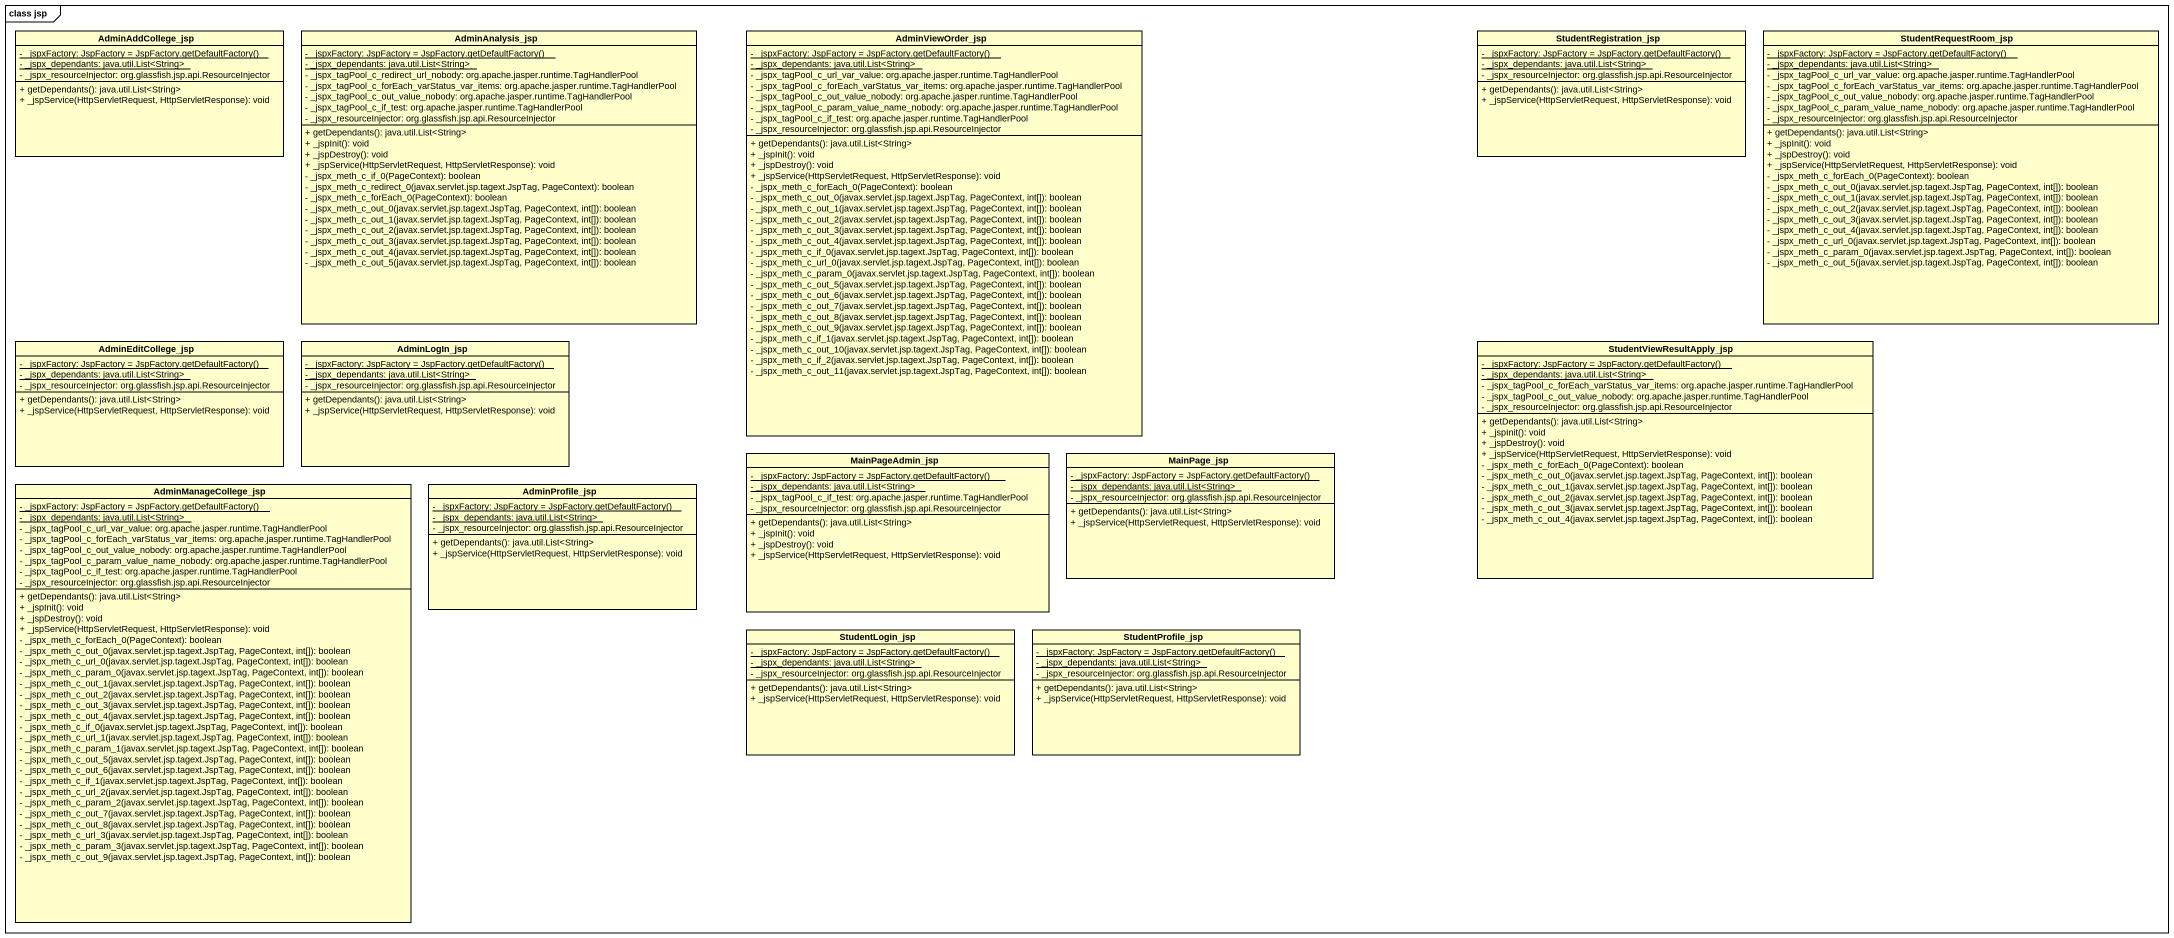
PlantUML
@startuml
mainframe class jsp
hide circle
hide empty members
skinparam classAttributeIconSize 0
class AdminAddCollege_jsp {
  {static} {field} - _jspxFactory: JspFactory = JspFactory.getDefaultFactory()
  {static} - _jspx_dependants: java.util.List<String>
  - _jspx_resourceInjector: org.glassfish.jsp.api.ResourceInjector
  + getDependants(): java.util.List<String>
  + _jspService(HttpServletRequest, HttpServletResponse): void
}
class AdminAnalysis_jsp {
  {static} {field} - _jspxFactory: JspFactory = JspFactory.getDefaultFactory()
  {static} - _jspx_dependants: java.util.List<String>
  - _jspx_tagPool_c_redirect_url_nobody: org.apache.jasper.runtime.TagHandlerPool
  - _jspx_tagPool_c_forEach_varStatus_var_items: org.apache.jasper.runtime.TagHandlerPool
  - _jspx_tagPool_c_out_value_nobody: org.apache.jasper.runtime.TagHandlerPool
  - _jspx_tagPool_c_if_test: org.apache.jasper.runtime.TagHandlerPool
  - _jspx_resourceInjector: org.glassfish.jsp.api.ResourceInjector
  + getDependants(): java.util.List<String>
  + _jspInit(): void
  + _jspDestroy(): void
  + _jspService(HttpServletRequest, HttpServletResponse): void
  - _jspx_meth_c_if_0(PageContext): boolean
  - _jspx_meth_c_redirect_0(javax.servlet.jsp.tagext.JspTag, PageContext): boolean
  - _jspx_meth_c_forEach_0(PageContext): boolean
  - _jspx_meth_c_out_0(javax.servlet.jsp.tagext.JspTag, PageContext, int[]): boolean
  - _jspx_meth_c_out_1(javax.servlet.jsp.tagext.JspTag, PageContext, int[]): boolean
  - _jspx_meth_c_out_2(javax.servlet.jsp.tagext.JspTag, PageContext, int[]): boolean
  - _jspx_meth_c_out_3(javax.servlet.jsp.tagext.JspTag, PageContext, int[]): boolean
  - _jspx_meth_c_out_4(javax.servlet.jsp.tagext.JspTag, PageContext, int[]): boolean
  - _jspx_meth_c_out_5(javax.servlet.jsp.tagext.JspTag, PageContext, int[]): boolean
}
class AdminViewOrder_jsp {
  {static} {field} - _jspxFactory: JspFactory = JspFactory.getDefaultFactory()
  {static} - _jspx_dependants: java.util.List<String>
  - _jspx_tagPool_c_url_var_value: org.apache.jasper.runtime.TagHandlerPool
  - _jspx_tagPool_c_forEach_varStatus_var_items: org.apache.jasper.runtime.TagHandlerPool
  - _jspx_tagPool_c_out_value_nobody: org.apache.jasper.runtime.TagHandlerPool
  - _jspx_tagPool_c_param_value_name_nobody: org.apache.jasper.runtime.TagHandlerPool
  - _jspx_tagPool_c_if_test: org.apache.jasper.runtime.TagHandlerPool
  - _jspx_resourceInjector: org.glassfish.jsp.api.ResourceInjector
  + getDependants(): java.util.List<String>
  + _jspInit(): void
  + _jspDestroy(): void
  + _jspService(HttpServletRequest, HttpServletResponse): void
  - _jspx_meth_c_forEach_0(PageContext): boolean
  - _jspx_meth_c_out_0(javax.servlet.jsp.tagext.JspTag, PageContext, int[]): boolean
  - _jspx_meth_c_out_1(javax.servlet.jsp.tagext.JspTag, PageContext, int[]): boolean
  - _jspx_meth_c_out_2(javax.servlet.jsp.tagext.JspTag, PageContext, int[]): boolean
  - _jspx_meth_c_out_3(javax.servlet.jsp.tagext.JspTag, PageContext, int[]): boolean
  - _jspx_meth_c_out_4(javax.servlet.jsp.tagext.JspTag, PageContext, int[]): boolean
  - _jspx_meth_c_if_0(javax.servlet.jsp.tagext.JspTag, PageContext, int[]): boolean
  - _jspx_meth_c_url_0(javax.servlet.jsp.tagext.JspTag, PageContext, int[]): boolean
  - _jspx_meth_c_param_0(javax.servlet.jsp.tagext.JspTag, PageContext, int[]): boolean
  - _jspx_meth_c_out_5(javax.servlet.jsp.tagext.JspTag, PageContext, int[]): boolean
  - _jspx_meth_c_out_6(javax.servlet.jsp.tagext.JspTag, PageContext, int[]): boolean
  - _jspx_meth_c_out_7(javax.servlet.jsp.tagext.JspTag, PageContext, int[]): boolean
  - _jspx_meth_c_out_8(javax.servlet.jsp.tagext.JspTag, PageContext, int[]): boolean
  - _jspx_meth_c_out_9(javax.servlet.jsp.tagext.JspTag, PageContext, int[]): boolean
  - _jspx_meth_c_if_1(javax.servlet.jsp.tagext.JspTag, PageContext, int[]): boolean
  - _jspx_meth_c_out_10(javax.servlet.jsp.tagext.JspTag, PageContext, int[]): boolean
  - _jspx_meth_c_if_2(javax.servlet.jsp.tagext.JspTag, PageContext, int[]): boolean
  - _jspx_meth_c_out_11(javax.servlet.jsp.tagext.JspTag, PageContext, int[]): boolean
}
class StudentRegistration_jsp {
  {static} {field} - _jspxFactory: JspFactory = JspFactory.getDefaultFactory()
  {static} - _jspx_dependants: java.util.List<String>
  - _jspx_resourceInjector: org.glassfish.jsp.api.ResourceInjector
  + getDependants(): java.util.List<String>
  + _jspService(HttpServletRequest, HttpServletResponse): void
}
class StudentRequestRoom_jsp {
  {static} {field} - _jspxFactory: JspFactory = JspFactory.getDefaultFactory()
  {static} - _jspx_dependants: java.util.List<String>
  - _jspx_tagPool_c_url_var_value: org.apache.jasper.runtime.TagHandlerPool
  - _jspx_tagPool_c_forEach_varStatus_var_items: org.apache.jasper.runtime.TagHandlerPool
  - _jspx_tagPool_c_out_value_nobody: org.apache.jasper.runtime.TagHandlerPool
  - _jspx_tagPool_c_param_value_name_nobody: org.apache.jasper.runtime.TagHandlerPool
  - _jspx_resourceInjector: org.glassfish.jsp.api.ResourceInjector
  + getDependants(): java.util.List<String>
  + _jspInit(): void
  + _jspDestroy(): void
  + _jspService(HttpServletRequest, HttpServletResponse): void
  - _jspx_meth_c_forEach_0(PageContext): boolean
  - _jspx_meth_c_out_0(javax.servlet.jsp.tagext.JspTag, PageContext, int[]): boolean
  - _jspx_meth_c_out_1(javax.servlet.jsp.tagext.JspTag, PageContext, int[]): boolean
  - _jspx_meth_c_out_2(javax.servlet.jsp.tagext.JspTag, PageContext, int[]): boolean
  - _jspx_meth_c_out_3(javax.servlet.jsp.tagext.JspTag, PageContext, int[]): boolean
  - _jspx_meth_c_out_4(javax.servlet.jsp.tagext.JspTag, PageContext, int[]): boolean
  - _jspx_meth_c_url_0(javax.servlet.jsp.tagext.JspTag, PageContext, int[]): boolean
  - _jspx_meth_c_param_0(javax.servlet.jsp.tagext.JspTag, PageContext, int[]): boolean
  - _jspx_meth_c_out_5(javax.servlet.jsp.tagext.JspTag, PageContext, int[]): boolean
}
class AdminEditCollege_jsp {
  {static} {field} - _jspxFactory: JspFactory = JspFactory.getDefaultFactory()
  {static} - _jspx_dependants: java.util.List<String>
  - _jspx_resourceInjector: org.glassfish.jsp.api.ResourceInjector
  + getDependants(): java.util.List<String>
  + _jspService(HttpServletRequest, HttpServletResponse): void
}
class AdminLogIn_jsp {
  {static} {field} - _jspxFactory: JspFactory = JspFactory.getDefaultFactory()
  {static} - _jspx_dependants: java.util.List<String>
  - _jspx_resourceInjector: org.glassfish.jsp.api.ResourceInjector
  + getDependants(): java.util.List<String>
  + _jspService(HttpServletRequest, HttpServletResponse): void
}
class StudentViewResultApply_jsp {
  {static} {field} - _jspxFactory: JspFactory = JspFactory.getDefaultFactory()
  {static} - _jspx_dependants: java.util.List<String>
  - _jspx_tagPool_c_forEach_varStatus_var_items: org.apache.jasper.runtime.TagHandlerPool
  - _jspx_tagPool_c_out_value_nobody: org.apache.jasper.runtime.TagHandlerPool
  - _jspx_resourceInjector: org.glassfish.jsp.api.ResourceInjector
  + getDependants(): java.util.List<String>
  + _jspInit(): void
  + _jspDestroy(): void
  + _jspService(HttpServletRequest, HttpServletResponse): void
  - _jspx_meth_c_forEach_0(PageContext): boolean
  - _jspx_meth_c_out_0(javax.servlet.jsp.tagext.JspTag, PageContext, int[]): boolean
  - _jspx_meth_c_out_1(javax.servlet.jsp.tagext.JspTag, PageContext, int[]): boolean
  - _jspx_meth_c_out_2(javax.servlet.jsp.tagext.JspTag, PageContext, int[]): boolean
  - _jspx_meth_c_out_3(javax.servlet.jsp.tagext.JspTag, PageContext, int[]): boolean
  - _jspx_meth_c_out_4(javax.servlet.jsp.tagext.JspTag, PageContext, int[]): boolean
}
class MainPageAdmin_jsp {
  {static} {field} - _jspxFactory: JspFactory = JspFactory.getDefaultFactory()
  {static} - _jspx_dependants: java.util.List<String>
  - _jspx_tagPool_c_if_test: org.apache.jasper.runtime.TagHandlerPool
  - _jspx_resourceInjector: org.glassfish.jsp.api.ResourceInjector
  + getDependants(): java.util.List<String>
  + _jspInit(): void
  + _jspDestroy(): void
  + _jspService(HttpServletRequest, HttpServletResponse): void
}
class MainPage_jsp {
  {static} {field} - _jspxFactory: JspFactory = JspFactory.getDefaultFactory()
  {static} - _jspx_dependants: java.util.List<String>
  - _jspx_resourceInjector: org.glassfish.jsp.api.ResourceInjector
  + getDependants(): java.util.List<String>
  + _jspService(HttpServletRequest, HttpServletResponse): void
}
class AdminManageCollege_jsp {
  {static} {field} - _jspxFactory: JspFactory = JspFactory.getDefaultFactory()
  {static} - _jspx_dependants: java.util.List<String>
  - _jspx_tagPool_c_url_var_value: org.apache.jasper.runtime.TagHandlerPool
  - _jspx_tagPool_c_forEach_varStatus_var_items: org.apache.jasper.runtime.TagHandlerPool
  - _jspx_tagPool_c_out_value_nobody: org.apache.jasper.runtime.TagHandlerPool
  - _jspx_tagPool_c_param_value_name_nobody: org.apache.jasper.runtime.TagHandlerPool
  - _jspx_tagPool_c_if_test: org.apache.jasper.runtime.TagHandlerPool
  - _jspx_resourceInjector: org.glassfish.jsp.api.ResourceInjector
  + getDependants(): java.util.List<String>
  + _jspInit(): void
  + _jspDestroy(): void
  + _jspService(HttpServletRequest, HttpServletResponse): void
  - _jspx_meth_c_forEach_0(PageContext): boolean
  - _jspx_meth_c_out_0(javax.servlet.jsp.tagext.JspTag, PageContext, int[]): boolean
  - _jspx_meth_c_url_0(javax.servlet.jsp.tagext.JspTag, PageContext, int[]): boolean
  - _jspx_meth_c_param_0(javax.servlet.jsp.tagext.JspTag, PageContext, int[]): boolean
  - _jspx_meth_c_out_1(javax.servlet.jsp.tagext.JspTag, PageContext, int[]): boolean
  - _jspx_meth_c_out_2(javax.servlet.jsp.tagext.JspTag, PageContext, int[]): boolean
  - _jspx_meth_c_out_3(javax.servlet.jsp.tagext.JspTag, PageContext, int[]): boolean
  - _jspx_meth_c_out_4(javax.servlet.jsp.tagext.JspTag, PageContext, int[]): boolean
  - _jspx_meth_c_if_0(javax.servlet.jsp.tagext.JspTag, PageContext, int[]): boolean
  - _jspx_meth_c_url_1(javax.servlet.jsp.tagext.JspTag, PageContext, int[]): boolean
  - _jspx_meth_c_param_1(javax.servlet.jsp.tagext.JspTag, PageContext, int[]): boolean
  - _jspx_meth_c_out_5(javax.servlet.jsp.tagext.JspTag, PageContext, int[]): boolean
  - _jspx_meth_c_out_6(javax.servlet.jsp.tagext.JspTag, PageContext, int[]): boolean
  - _jspx_meth_c_if_1(javax.servlet.jsp.tagext.JspTag, PageContext, int[]): boolean
  - _jspx_meth_c_url_2(javax.servlet.jsp.tagext.JspTag, PageContext, int[]): boolean
  - _jspx_meth_c_param_2(javax.servlet.jsp.tagext.JspTag, PageContext, int[]): boolean
  - _jspx_meth_c_out_7(javax.servlet.jsp.tagext.JspTag, PageContext, int[]): boolean
  - _jspx_meth_c_out_8(javax.servlet.jsp.tagext.JspTag, PageContext, int[]): boolean
  - _jspx_meth_c_url_3(javax.servlet.jsp.tagext.JspTag, PageContext, int[]): boolean
  - _jspx_meth_c_param_3(javax.servlet.jsp.tagext.JspTag, PageContext, int[]): boolean
  - _jspx_meth_c_out_9(javax.servlet.jsp.tagext.JspTag, PageContext, int[]): boolean
}
class AdminProfile_jsp {
  {static} {field} - _jspxFactory: JspFactory = JspFactory.getDefaultFactory()
  {static} - _jspx_dependants: java.util.List<String>
  - _jspx_resourceInjector: org.glassfish.jsp.api.ResourceInjector
  + getDependants(): java.util.List<String>
  + _jspService(HttpServletRequest, HttpServletResponse): void
}
class StudentLogin_jsp {
  {static} {field} - _jspxFactory: JspFactory = JspFactory.getDefaultFactory()
  {static} - _jspx_dependants: java.util.List<String>
  - _jspx_resourceInjector: org.glassfish.jsp.api.ResourceInjector
  + getDependants(): java.util.List<String>
  + _jspService(HttpServletRequest, HttpServletResponse): void
}
class StudentProfile_jsp {
  {static} {field} - _jspxFactory: JspFactory = JspFactory.getDefaultFactory()
  {static} - _jspx_dependants: java.util.List<String>
  - _jspx_resourceInjector: org.glassfish.jsp.api.ResourceInjector
  + getDependants(): java.util.List<String>
  + _jspService(HttpServletRequest, HttpServletResponse): void
}
@enduml
